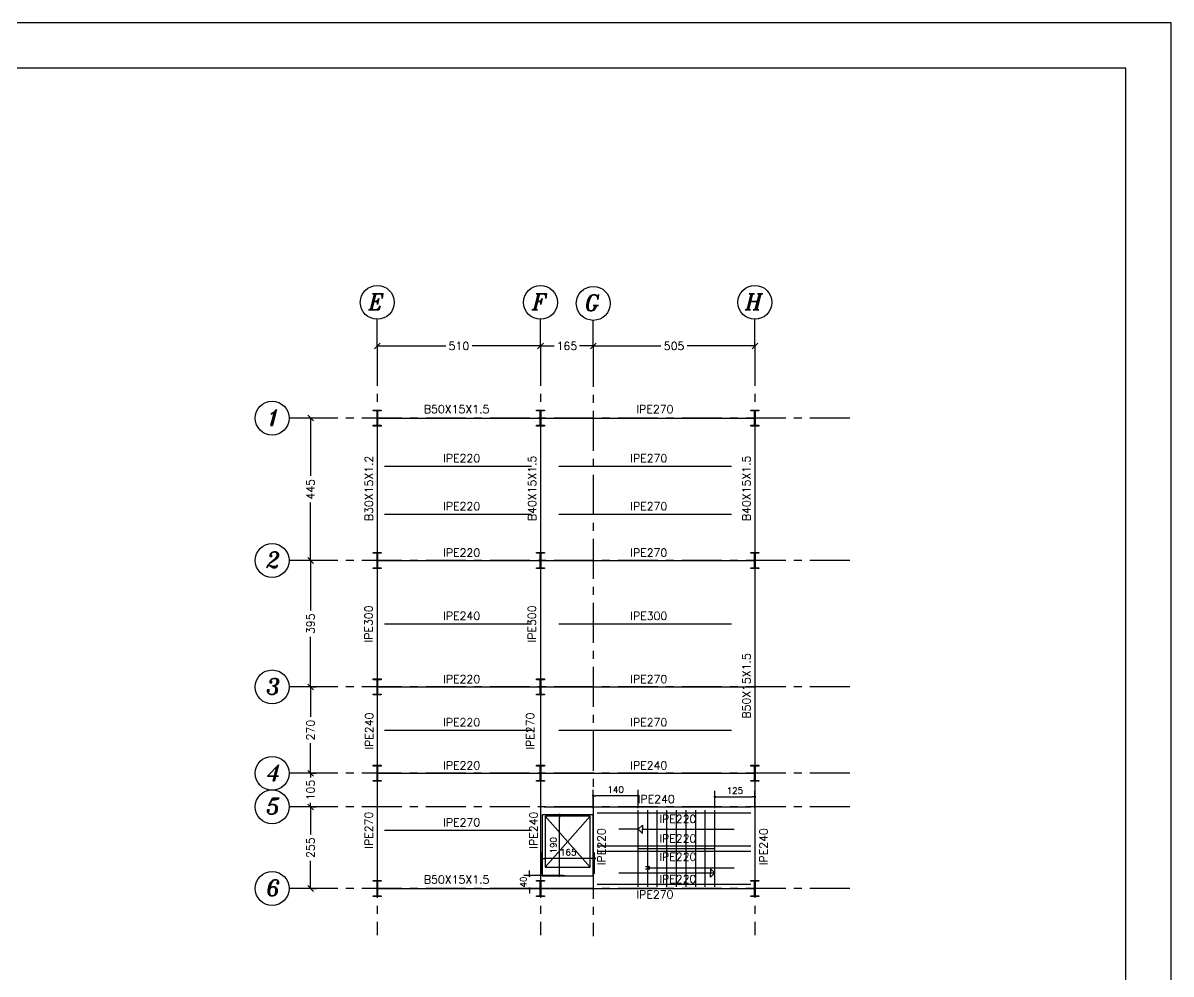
# Model space of a CAD drawing. Header units: inches. Extents: x 1387 to 2676, y -3005 to -2136.
# Drawn here: x 2504.07 to 2539.95, y -2680.13 to -2650.4 of the extents above; entities that cross this region are included whole.
import ezdxf
from ezdxf.enums import TextEntityAlignment as Align

# ---------------------------------------------------------------- set-up
doc = ezdxf.new("R2010")
doc.units = ezdxf.units.IN
doc.header["$MEASUREMENT"] = 0
doc.linetypes.add('CENTER', pattern=[2, 1.25, -0.25, 0.25, -0.25])
doc.linetypes.add('DASHDOTX2', pattern=[2, 1, -0.5, 0, -0.5])
for name, color, linetype in [('1', 1, 'Continuous'), ('3G', 3, 'Continuous'), ('4', 4, 'Continuous'), ('6M', 6, 'Continuous'), ('AA-IPE300', 27, 'Continuous'), ('Ax', 1, 'DASHDOTX2'), ('AXE', 1, 'CENTER'), ('DIM', 8, 'Continuous'), ('lateral brace', 5, 'Continuous'), ('Layer4', 118, 'Continuous'), ('MEMBER TEXT', 7, 'Continuous'), ('text1', 255, 'Continuous')]:
    doc.layers.add(name, color=color, linetype=linetype)
doc.styles.add('ITALICT', font='italict')
doc.styles.add('ROMANS', font='ROMANS')
doc.styles.add('ROMANT', font='romant')
doc.dimstyles.new('1-10-2', dxfattribs={"dimtxt": 0.2, "dimasz": 0.08, "dimexe": 0.18, "dimexo": 0.0625, "dimgap": 0.09, "dimtad": 1, "dimdec": 1, "dimlfac": 100, "dimdsep": 46, "dimtxsty": 'ROMANT', "dimblk": 'DOT', "dimcen": 0.09, "dimclrd": 1, "dimclre": 1, "dimclrt": 3, "dimadec": 0, "dimazin": 0, "dimtfac": 1, "dimtdec": 1, "dimtix": 1, "dimtofl": 0, "dimtmove": 2, "dimatfit": 3, "dimldrblk": 'DOT', "dimfxl": 1, "dimtolj": 1, "dimarcsym": 0})
doc.dimstyles.new('1-100r', dxfattribs={"dimscale": 0, "dimtxt": 0.25, "dimasz": 0.18, "dimexe": 0.18, "dimexo": 0.0625, "dimgap": 0.09, "dimtad": 0, "dimdec": 0, "dimlfac": 100, "dimzin": 0, "dimdsep": 46, "dimtxsty": 'ROMANT', "dimblk": 'OBLIQUE', "dimcen": 0.09, "dimclrd": 1, "dimclre": 1, "dimclrt": 2, "dimadec": 0, "dimazin": 0, "dimtfac": 1, "dimtdec": 0, "dimtofl": 0, "dimtmove": 2, "dimatfit": 3, "dimldrblk": 'OBLIQUE', "dimfxl": 0.18, "dimtolj": 1, "dimtzin": 0, "dimarcsym": 0})

# ---------------------------------------------------------------- blocks, each defined once
blk = doc.blocks.new('_Oblique')
at = {"color": 0, "linetype": 'ByBlock', "lineweight": -2}
blk.add_line((-0.5, -0.5), (0.5, 0.5), dxfattribs=at)
blk = doc.blocks.new('*D405')
at = {"layer": 'Defpoints', "color": 0, "ltscale": 0.05, "transparency": 16777216}
for p in [(2515.146, -2660.498), (2520.246, -2660.498), (2520.246, -2660.498)]:
    blk.add_point(p, dxfattribs=at)
at = {"layer": 'Layer4', "color": 1, "lineweight": -2, "ltscale": 0.05, "transparency": 16777216}
for p, q in [((2515.146, -2660.435), (2515.146, -2660.318)), ((2515.146, -2660.498), (2517.285, -2660.498)), ((2520.246, -2660.498), (2518.107, -2660.498)), ((2520.246, -2660.435), (2520.246, -2660.318))]:
    blk.add_line(p, q, dxfattribs=at)
at = {"layer": 'Layer4', "color": 1, "lineweight": -2, "ltscale": 0.05, "transparency": 16777216, "xscale": 0.18, "yscale": 0.18, "zscale": 0.18, "rotation": 180}
blk.add_blockref('_Oblique', (2515.146, -2660.498), dxfattribs=at)
at = {"layer": 'Layer4', "color": 1, "lineweight": -2, "ltscale": 0.05, "transparency": 16777216, "xscale": 0.18, "yscale": 0.18, "zscale": 0.18}
blk.add_blockref('_Oblique', (2520.246, -2660.498), dxfattribs=at)
at = {"layer": 'Layer4', "color": 2, "ltscale": 0.05, "transparency": 16777216, "insert": (2517.696, -2660.498), "char_height": 0.25, "attachment_point": 5, "style": 'ROMANT'}
blk.add_mtext('\\A1;510', dxfattribs=at)
blk = doc.blocks.new('*D418')
at = {"layer": 'Defpoints', "color": 0, "ltscale": 0.05, "transparency": 16777216}
for p in [(2521.896, -2660.498), (2526.946, -2660.498), (2526.946, -2660.498)]:
    blk.add_point(p, dxfattribs=at)
at = {"layer": 'Layer4', "color": 1, "lineweight": -2, "ltscale": 0.05, "transparency": 16777216}
for p, q in [((2521.896, -2660.435), (2521.896, -2660.318)), ((2521.896, -2660.498), (2524.01, -2660.498)), ((2526.946, -2660.498), (2524.832, -2660.498)), ((2526.946, -2660.435), (2526.946, -2660.318))]:
    blk.add_line(p, q, dxfattribs=at)
at = {"layer": 'Layer4', "color": 1, "lineweight": -2, "ltscale": 0.05, "transparency": 16777216, "xscale": 0.18, "yscale": 0.18, "zscale": 0.18, "rotation": 180}
blk.add_blockref('_Oblique', (2521.896, -2660.498), dxfattribs=at)
at = {"layer": 'Layer4', "color": 1, "lineweight": -2, "ltscale": 0.05, "transparency": 16777216, "xscale": 0.18, "yscale": 0.18, "zscale": 0.18}
blk.add_blockref('_Oblique', (2526.946, -2660.498), dxfattribs=at)
at = {"layer": 'Layer4', "color": 2, "ltscale": 0.05, "transparency": 16777216, "insert": (2524.421, -2660.498), "char_height": 0.25, "attachment_point": 5, "style": 'ROMANT'}
blk.add_mtext('\\A1;505', dxfattribs=at)
blk = doc.blocks.new('*D406')
at = {"layer": 'Defpoints', "color": 0, "ltscale": 0.05, "transparency": 16777216}
for p in [(2513.123, -2662.753), (2513.061, -2667.205), (2513.123, -2667.205)]:
    blk.add_point(p, dxfattribs=at)
at = {"layer": 'Layer4', "color": 1, "lineweight": -2, "ltscale": 0.05, "transparency": 16777216}
for p, q in [((2513.06, -2662.753), (2512.881, -2662.753)), ((2513.061, -2662.753), (2513.061, -2664.562)), ((2513.061, -2667.205), (2513.061, -2665.396)), ((2513.06, -2667.205), (2512.881, -2667.205))]:
    blk.add_line(p, q, dxfattribs=at)
at = {"layer": 'Layer4', "color": 1, "lineweight": -2, "ltscale": 0.05, "transparency": 16777216, "xscale": 0.18, "yscale": 0.18, "zscale": 0.18}
for p, rotation in [((2513.061, -2662.753), 90), ((2513.061, -2667.205), 270)]:
    blk.add_blockref('_Oblique', p, dxfattribs=dict(at, rotation=rotation))
at = {"layer": 'Layer4', "color": 2, "ltscale": 0.05, "transparency": 16777216, "insert": (2513.061, -2664.979), "char_height": 0.25, "attachment_point": 5, "rotation": 90, "style": 'ROMANT'}
blk.add_mtext('\\A1;445', dxfattribs=at)
blk = doc.blocks.new('*D419')
at = {"layer": 'Defpoints', "color": 0, "ltscale": 0.05, "transparency": 16777216}
for p in [(2513.123, -2667.205), (2513.061, -2671.157), (2513.061, -2671.157)]:
    blk.add_point(p, dxfattribs=at)
at = {"layer": 'Layer4', "color": 1, "lineweight": -2, "ltscale": 0.05, "transparency": 16777216}
for p, q in [((2513.06, -2667.205), (2512.881, -2667.205)), ((2513.061, -2667.205), (2513.061, -2668.77)), ((2513.061, -2671.157), (2513.061, -2669.593)), ((2513.123, -2671.157), (2513.241, -2671.157))]:
    blk.add_line(p, q, dxfattribs=at)
at = {"layer": 'Layer4', "color": 1, "lineweight": -2, "ltscale": 0.05, "transparency": 16777216, "xscale": 0.18, "yscale": 0.18, "zscale": 0.18}
for p, rotation in [((2513.061, -2667.205), 90), ((2513.061, -2671.157), 270)]:
    blk.add_blockref('_Oblique', p, dxfattribs=dict(at, rotation=rotation))
at = {"layer": 'Layer4', "color": 2, "ltscale": 0.05, "transparency": 16777216, "insert": (2513.061, -2669.181), "char_height": 0.25, "attachment_point": 5, "rotation": 90, "style": 'ROMANT'}
blk.add_mtext('\\A1;395', dxfattribs=at)
blk = doc.blocks.new('*D420')
at = {"layer": 'Defpoints', "color": 0, "ltscale": 0.05, "transparency": 16777216}
for p in [(2513.061, -2673.857), (2513.061, -2674.907), (2513.061, -2674.907)]:
    blk.add_point(p, dxfattribs=at)
at = {"layer": 'Layer4', "color": 1, "lineweight": -2, "ltscale": 0.05, "transparency": 16777216}
for p, q in [((2513.061, -2673.857), (2513.061, -2673.983)), ((2513.123, -2673.857), (2513.241, -2673.857)), ((2513.061, -2674.907), (2513.061, -2674.782)), ((2513.123, -2674.907), (2513.241, -2674.907))]:
    blk.add_line(p, q, dxfattribs=at)
at = {"layer": 'Layer4', "color": 1, "lineweight": -2, "ltscale": 0.05, "transparency": 16777216, "xscale": 0.18, "yscale": 0.18, "zscale": 0.18}
for p, rotation in [((2513.061, -2673.857), 90), ((2513.061, -2674.907), 270)]:
    blk.add_blockref('_Oblique', p, dxfattribs=dict(at, rotation=rotation))
at = {"layer": 'Layer4', "color": 2, "ltscale": 0.05, "transparency": 16777216, "insert": (2513.061, -2674.382), "char_height": 0.25, "attachment_point": 5, "rotation": 90, "style": 'ROMANT'}
blk.add_mtext('\\A1;105', dxfattribs=at)
blk = doc.blocks.new('*D421')
at = {"layer": 'Defpoints', "color": 0, "ltscale": 0.05, "transparency": 16777216}
for p in [(2513.061, -2674.907), (2513.061, -2677.457), (2513.061, -2677.457)]:
    blk.add_point(p, dxfattribs=at)
at = {"layer": 'Layer4', "color": 1, "lineweight": -2, "ltscale": 0.05, "transparency": 16777216}
for p, q in [((2513.061, -2674.907), (2513.061, -2675.771)), ((2513.123, -2674.907), (2513.241, -2674.907)), ((2513.061, -2677.457), (2513.061, -2676.594)), ((2513.123, -2677.457), (2513.241, -2677.457))]:
    blk.add_line(p, q, dxfattribs=at)
at = {"layer": 'Layer4', "color": 1, "lineweight": -2, "ltscale": 0.05, "transparency": 16777216, "xscale": 0.18, "yscale": 0.18, "zscale": 0.18}
for p, rotation in [((2513.061, -2674.907), 90), ((2513.061, -2677.457), 270)]:
    blk.add_blockref('_Oblique', p, dxfattribs=dict(at, rotation=rotation))
at = {"layer": 'Layer4', "color": 2, "ltscale": 0.05, "transparency": 16777216, "insert": (2513.061, -2676.182), "char_height": 0.25, "attachment_point": 5, "rotation": 90, "style": 'ROMANT'}
blk.add_mtext('\\A1;255', dxfattribs=at)
blk = doc.blocks.new('*D407')
at = {"layer": 'Defpoints', "color": 0, "ltscale": 0.05, "transparency": 16777216}
for p in [(2513.061, -2671.157), (2513.061, -2673.857), (2513.061, -2673.857)]:
    blk.add_point(p, dxfattribs=at)
at = {"layer": 'Layer4', "color": 1, "lineweight": -2, "ltscale": 0.05, "transparency": 16777216}
for p, q in [((2513.061, -2671.157), (2513.061, -2672.096)), ((2513.123, -2671.157), (2513.241, -2671.157)), ((2513.061, -2673.857), (2513.061, -2672.919)), ((2513.123, -2673.857), (2513.241, -2673.857))]:
    blk.add_line(p, q, dxfattribs=at)
at = {"layer": 'Layer4', "color": 1, "lineweight": -2, "ltscale": 0.05, "transparency": 16777216, "xscale": 0.18, "yscale": 0.18, "zscale": 0.18}
for p, rotation in [((2513.061, -2671.157), 90), ((2513.061, -2673.857), 270)]:
    blk.add_blockref('_Oblique', p, dxfattribs=dict(at, rotation=rotation))
at = {"layer": 'Layer4', "color": 2, "ltscale": 0.05, "transparency": 16777216, "insert": (2513.061, -2672.507), "char_height": 0.25, "attachment_point": 5, "rotation": 90, "style": 'ROMANT'}
blk.add_mtext('\\A1;270', dxfattribs=at)
blk = doc.blocks.new('*D408')
at = {"layer": 'Defpoints', "color": 0, "ltscale": 0.05, "transparency": 16777216}
for p in [(2520.246, -2660.498), (2520.246, -2660.498), (2521.896, -2660.53)]:
    blk.add_point(p, dxfattribs=at)
at = {"layer": 'Layer4', "color": 1, "lineweight": -2, "ltscale": 0.05, "transparency": 16777216}
for p, q in [((2520.246, -2660.435), (2520.246, -2660.318)), ((2520.246, -2660.498), (2520.671, -2660.498)), ((2521.896, -2660.498), (2521.47, -2660.498)), ((2521.896, -2660.467), (2521.896, -2660.318))]:
    blk.add_line(p, q, dxfattribs=at)
at = {"layer": 'Layer4', "color": 1, "lineweight": -2, "ltscale": 0.05, "transparency": 16777216, "xscale": 0.18, "yscale": 0.18, "zscale": 0.18, "rotation": 180}
blk.add_blockref('_Oblique', (2520.246, -2660.498), dxfattribs=at)
at = {"layer": 'Layer4', "color": 1, "lineweight": -2, "ltscale": 0.05, "transparency": 16777216, "xscale": 0.18, "yscale": 0.18, "zscale": 0.18}
blk.add_blockref('_Oblique', (2521.896, -2660.498), dxfattribs=at)
at = {"layer": 'Layer4', "color": 2, "ltscale": 0.05, "transparency": 16777216, "insert": (2521.071, -2660.498), "char_height": 0.25, "attachment_point": 5, "style": 'ROMANT'}
blk.add_mtext('\\A1;165', dxfattribs=at)
blk = doc.blocks.new('DOT')
at = {"layer": 'DIM', "color": 0, "linetype": 'ByBlock'}
blk.add_line((-0.5, 0), (-1, 0), dxfattribs=at)
at = {"layer": 'DIM', "color": 0, "linetype": 'ByBlock', "const_width": 0.5}
blk.add_lwpolyline([(-0.25, 0, 1), (0.25, 0, 1)], format="xyb", close=True, dxfattribs=at)
blk = doc.blocks.new('*D500')
at = {"color": 1, "lineweight": -2, "transparency": 16777216}
for p, q in [((2520.288, -2676.995), (2520.288, -2676.338)), ((2521.938, -2676.995), (2521.938, -2676.338)), ((2521.858, -2676.518), (2520.368, -2676.518))]:
    blk.add_line(p, q, dxfattribs=at)
at = {"layer": 'Defpoints', "color": 0, "transparency": 16777216}
for p in [(2520.288, -2676.518), (2520.288, -2677.057), (2521.938, -2677.057)]:
    blk.add_point(p, dxfattribs=at)
at = {"color": 1, "lineweight": -2, "transparency": 16777216, "xscale": 0.08, "yscale": 0.08, "zscale": 0.08, "rotation": 180}
blk.add_blockref('DOT', (2520.288, -2676.518), dxfattribs=at)
at = {"color": 1, "lineweight": -2, "transparency": 16777216, "xscale": 0.08, "yscale": 0.08, "zscale": 0.08}
blk.add_blockref('DOT', (2521.938, -2676.518), dxfattribs=at)
at = {"color": 3, "transparency": 16777216, "insert": (2521.113, -2676.328), "char_height": 0.2, "attachment_point": 5, "style": 'ROMANT'}
blk.add_mtext('\\A1;165', dxfattribs=at)
blk = doc.blocks.new('_Dot')
at = {"layer": 'DIM', "color": 0, "lineweight": -2}
blk.add_line((-0.5, 0), (-1, 0), dxfattribs=at)
at = {"layer": 'DIM', "color": 0, "const_width": 0.5}
blk.add_lwpolyline([(-0.25, 0, 1), (0.25, 0, 1)], format="xyb", close=True, dxfattribs=at)
blk = doc.blocks.new('*D501')
at = {"color": 1, "lineweight": -2, "transparency": 16777216}
for p, q in [((2520.84, -2676.977), (2520.84, -2675.237)), ((2520.874, -2675.157), (2521.02, -2675.157)), ((2520.874, -2677.057), (2521.02, -2677.057))]:
    blk.add_line(p, q, dxfattribs=at)
at = {"layer": 'Defpoints', "color": 0, "transparency": 16777216}
for p in [(2520.811, -2675.157), (2520.84, -2675.157), (2520.811, -2677.057)]:
    blk.add_point(p, dxfattribs=at)
at = {"color": 1, "lineweight": -2, "transparency": 16777216, "xscale": 0.08, "yscale": 0.08, "zscale": 0.08}
for p, rotation in [((2520.84, -2675.157), 90), ((2520.84, -2677.057), 270)]:
    blk.add_blockref('DOT', p, dxfattribs=dict(at, rotation=rotation))
at = {"color": 3, "transparency": 16777216, "insert": (2520.65, -2676.107), "char_height": 0.2, "attachment_point": 5, "rotation": 90, "style": 'ROMANT'}
blk.add_mtext('\\A1;190', dxfattribs=at)
blk = doc.blocks.new('*D502')
at = {"color": 1, "lineweight": -2, "transparency": 16777216}
for p, q in [((2520.957, -2677.057), (2519.723, -2677.057)), ((2519.903, -2676.977), (2519.903, -2676.897)), ((2520.957, -2677.457), (2519.723, -2677.457)), ((2519.903, -2677.537), (2519.903, -2677.617))]:
    blk.add_line(p, q, dxfattribs=at)
at = {"layer": 'Defpoints', "color": 0, "transparency": 16777216}
for p in [(2521.02, -2677.057), (2519.903, -2677.457), (2521.02, -2677.457)]:
    blk.add_point(p, dxfattribs=at)
at = {"color": 1, "lineweight": -2, "transparency": 16777216, "xscale": 0.08, "yscale": 0.08, "zscale": 0.08}
for p, rotation in [((2519.903, -2677.057), 270), ((2519.903, -2677.457), 90)]:
    blk.add_blockref('DOT', p, dxfattribs=dict(at, rotation=rotation))
at = {"color": 3, "transparency": 16777216, "insert": (2519.713, -2677.257), "char_height": 0.2, "attachment_point": 5, "rotation": 90, "style": 'ROMANT'}
blk.add_mtext('\\A1;40', dxfattribs=at)
blk = doc.blocks.new('*D505')
at = {"color": 1, "lineweight": -2, "transparency": 16777216}
for p, q in [((2521.896, -2674.945), (2521.896, -2674.377)), ((2523.216, -2674.557), (2521.976, -2674.557)), ((2523.296, -2674.945), (2523.296, -2674.377))]:
    blk.add_line(p, q, dxfattribs=at)
at = {"layer": 'Defpoints', "color": 0, "transparency": 16777216}
for p in [(2521.896, -2674.557), (2521.896, -2675.007), (2523.296, -2675.007)]:
    blk.add_point(p, dxfattribs=at)
at = {"color": 1, "lineweight": -2, "transparency": 16777216, "xscale": 0.08, "yscale": 0.08, "zscale": 0.08, "rotation": 180}
blk.add_blockref('DOT', (2521.896, -2674.557), dxfattribs=at)
at = {"color": 1, "lineweight": -2, "transparency": 16777216, "xscale": 0.08, "yscale": 0.08, "zscale": 0.08}
blk.add_blockref('DOT', (2523.296, -2674.557), dxfattribs=at)
at = {"color": 3, "transparency": 16777216, "insert": (2522.596, -2674.367), "char_height": 0.2, "attachment_point": 5, "style": 'ROMANT'}
blk.add_mtext('\\A1;140', dxfattribs=at)
blk = doc.blocks.new('*D506')
at = {"color": 1, "lineweight": -2, "transparency": 16777216}
for p, q in [((2525.696, -2674.945), (2525.696, -2674.41)), ((2525.776, -2674.59), (2526.866, -2674.59)), ((2526.946, -2674.945), (2526.946, -2674.41))]:
    blk.add_line(p, q, dxfattribs=at)
at = {"layer": 'Defpoints', "color": 0, "transparency": 16777216}
for p in [(2526.946, -2674.59), (2525.696, -2675.007), (2526.946, -2675.007)]:
    blk.add_point(p, dxfattribs=at)
at = {"color": 1, "lineweight": -2, "transparency": 16777216, "xscale": 0.08, "yscale": 0.08, "zscale": 0.08, "rotation": 180}
blk.add_blockref('DOT', (2525.696, -2674.59), dxfattribs=at)
at = {"color": 1, "lineweight": -2, "transparency": 16777216, "xscale": 0.08, "yscale": 0.08, "zscale": 0.08}
blk.add_blockref('DOT', (2526.946, -2674.59), dxfattribs=at)
at = {"color": 3, "transparency": 16777216, "insert": (2526.321, -2674.4), "char_height": 0.2, "attachment_point": 5, "style": 'ROMANT'}
blk.add_mtext('\\A1;125', dxfattribs=at)

msp = doc.modelspace()

# ---------------------------------------------------------------- hatches: boundary and pattern name
for points in [[(2515.138456, -2662.527721), (2515.12698, -2662.527721, 0.414414444), (2515.138456, -2662.539205)], [(2515.153456, -2662.527721), (2515.164932, -2662.527721, -0.414414444), (2515.153456, -2662.539205)], [(2520.238456, -2662.527721), (2520.22698, -2662.527721, 0.414414444), (2520.238456, -2662.539205)], [(2520.253456, -2662.527721), (2520.264932, -2662.527721, -0.414414444), (2520.253456, -2662.539205)], [(2526.938456, -2662.527721), (2526.92698, -2662.527721, 0.414414444), (2526.938456, -2662.539205)], [(2526.953456, -2662.527721), (2526.964932, -2662.527721, -0.414414444), (2526.953456, -2662.539205)], [(2515.138456, -2662.977761), (2515.12698, -2662.977761, -0.414414444), (2515.138456, -2662.966277)], [(2515.153456, -2662.977761), (2515.164932, -2662.977761, 0.414414444), (2515.153456, -2662.966277)], [(2520.238456, -2662.977761), (2520.22698, -2662.977761, -0.414414444), (2520.238456, -2662.966277)], [(2520.253456, -2662.977761), (2520.264932, -2662.977761, 0.414414444), (2520.253456, -2662.966277)], [(2526.938456, -2662.977761), (2526.92698, -2662.977761, -0.414414444), (2526.938456, -2662.966277)], [(2526.953456, -2662.977761), (2526.964932, -2662.977761, 0.414414444), (2526.953456, -2662.966277)], [(2515.138456, -2666.98008), (2515.12698, -2666.98008, 0.414414444), (2515.138456, -2666.991564)], [(2515.153456, -2666.98008), (2515.164932, -2666.98008, -0.414414444), (2515.153456, -2666.991564)], [(2520.238456, -2666.98008), (2520.22698, -2666.98008, 0.414414444), (2520.238456, -2666.991564)], [(2520.253456, -2666.98008), (2520.264932, -2666.98008, -0.414414444), (2520.253456, -2666.991564)], [(2526.938456, -2666.98008), (2526.92698, -2666.98008, 0.414414444), (2526.938456, -2666.991564)], [(2526.953456, -2666.98008), (2526.964932, -2666.98008, -0.414414444), (2526.953456, -2666.991564)], [(2515.138456, -2667.430119), (2515.12698, -2667.430119, -0.414414444), (2515.138456, -2667.418635)], [(2515.153456, -2667.430119), (2515.164932, -2667.430119, 0.414414444), (2515.153456, -2667.418635)], [(2520.238456, -2667.430119), (2520.22698, -2667.430119, -0.414414444), (2520.238456, -2667.418635)], [(2520.253456, -2667.430119), (2520.264932, -2667.430119, 0.414414444), (2520.253456, -2667.418635)], [(2526.938456, -2667.430119), (2526.92698, -2667.430119, -0.414414444), (2526.938456, -2667.418635)], [(2526.953456, -2667.430119), (2526.964932, -2667.430119, 0.414414444), (2526.953456, -2667.418635)], [(2515.138456, -2670.932438), (2515.12698, -2670.932438, 0.414414444), (2515.138456, -2670.943922)], [(2515.153456, -2670.932438), (2515.164932, -2670.932438, -0.414414444), (2515.153456, -2670.943922)], [(2520.238456, -2670.932438), (2520.22698, -2670.932438, 0.414414444), (2520.238456, -2670.943922)], [(2520.253456, -2670.932438), (2520.264932, -2670.932438, -0.414414444), (2520.253456, -2670.943922)], [(2515.138456, -2671.382478), (2515.12698, -2671.382478, -0.414414444), (2515.138456, -2671.370994)], [(2515.153456, -2671.382478), (2515.164932, -2671.382478, 0.414414444), (2515.153456, -2671.370994)], [(2520.238456, -2671.382478), (2520.22698, -2671.382478, -0.414414444), (2520.238456, -2671.370994)], [(2520.253456, -2671.382478), (2520.264932, -2671.382478, 0.414414444), (2520.253456, -2671.370994)], [(2515.138456, -2673.632438), (2515.12698, -2673.632438, 0.414414444), (2515.138456, -2673.643922)], [(2515.153456, -2673.632438), (2515.164932, -2673.632438, -0.414414444), (2515.153456, -2673.643922)], [(2520.238456, -2673.632438), (2520.22698, -2673.632438, 0.414414444), (2520.238456, -2673.643922)], [(2520.253456, -2673.632438), (2520.264932, -2673.632438, -0.414414444), (2520.253456, -2673.643922)], [(2526.938456, -2673.632438), (2526.92698, -2673.632438, 0.414414444), (2526.938456, -2673.643922)], [(2526.953456, -2673.632438), (2526.964932, -2673.632438, -0.414414444), (2526.953456, -2673.643922)], [(2515.138456, -2674.082478), (2515.12698, -2674.082478, -0.414414444), (2515.138456, -2674.070994)], [(2515.153456, -2674.082478), (2515.164932, -2674.082478, 0.414414444), (2515.153456, -2674.070994)], [(2520.238456, -2674.082478), (2520.22698, -2674.082478, -0.414414444), (2520.238456, -2674.070994)], [(2520.253456, -2674.082478), (2520.264932, -2674.082478, 0.414414444), (2520.253456, -2674.070994)], [(2526.938456, -2674.082478), (2526.92698, -2674.082478, -0.414414444), (2526.938456, -2674.070994)], [(2526.953456, -2674.082478), (2526.964932, -2674.082478, 0.414414444), (2526.953456, -2674.070994)], [(2515.138456, -2677.232438), (2515.12698, -2677.232438, 0.414414444), (2515.138456, -2677.243922)], [(2515.153456, -2677.232438), (2515.164932, -2677.232438, -0.414414444), (2515.153456, -2677.243922)], [(2520.238456, -2677.232438), (2520.22698, -2677.232438, 0.414414444), (2520.238456, -2677.243922)], [(2520.253456, -2677.232438), (2520.264932, -2677.232438, -0.414414444), (2520.253456, -2677.243922)], [(2526.938456, -2677.232438), (2526.92698, -2677.232438, 0.414414444), (2526.938456, -2677.243922)], [(2526.953456, -2677.232438), (2526.964932, -2677.232438, -0.414414444), (2526.953456, -2677.243922)], [(2515.138456, -2677.682478), (2515.12698, -2677.682478, -0.414414444), (2515.138456, -2677.670994)], [(2515.153456, -2677.682478), (2515.164932, -2677.682478, 0.414414444), (2515.153456, -2677.670994)], [(2520.238456, -2677.682478), (2520.22698, -2677.682478, -0.414414444), (2520.238456, -2677.670994)], [(2520.253456, -2677.682478), (2520.264932, -2677.682478, 0.414414444), (2520.253456, -2677.670994)], [(2526.938456, -2677.682478), (2526.92698, -2677.682478, -0.414414444), (2526.938456, -2677.670994)], [(2526.953456, -2677.682478), (2526.964932, -2677.682478, 0.414414444), (2526.953456, -2677.670994)]]:
    msp.add_hatch(color=1).paths.add_polyline_path(points)

# ---------------------------------------------------------------- linework, layer by layer
for p, q in [((2523.295956, -2677.407438), (2523.295956, -2675.007438)), ((2523.595956, -2677.407438), (2523.595956, -2675.007438)), ((2523.895956, -2677.407438), (2523.895956, -2675.007438)), ((2524.195956, -2677.407438), (2524.195956, -2675.007438)), ((2524.495956, -2677.407438), (2524.495956, -2675.007438)), ((2524.795956, -2677.407438), (2524.795956, -2675.007438)), ((2525.095956, -2677.407438), (2525.095956, -2675.007438)), ((2525.395956, -2677.407438), (2525.395956, -2675.007438)), ((2525.695956, -2677.407438), (2525.695956, -2675.007438)), ((2523.295956, -2676.207438), (2525.695956, -2676.207438))]:
    msp.add_line(p, q)
at = {"color": 2}
for p, q in [((2521.895956, -2675.157438), (2520.295956, -2675.157438)), ((2520.295956, -2675.157438), (2520.295956, -2677.057438)), ((2521.895956, -2677.057438), (2521.895956, -2675.157438)), ((2520.295956, -2677.057438), (2521.895956, -2677.057438))]:
    msp.add_line(p, q, dxfattribs=at)
at = {"color": 1}
for p, q in [((2523.295956, -2675.607438), (2522.695956, -2675.607438)), ((2523.431549, -2675.607438), (2526.295956, -2675.607438)), ((2523.532826, -2676.766346), (2523.659086, -2676.766346)), ((2523.595956, -2676.807438), (2526.295956, -2676.807438)), ((2522.695956, -2676.973178), (2525.695956, -2676.973178)), ((2523.532826, -2676.84853), (2523.659086, -2676.84853))]:
    msp.add_line(p, q, dxfattribs=at)
for points in [[(2523.295956, -2675.607438), (2523.431549, -2675.479203), (2523.431549, -2675.607438)], [(2523.295956, -2675.607438), (2523.431549, -2675.735673), (2523.431549, -2675.607438)], [(2525.695956, -2676.973178), (2525.560362, -2676.844942), (2525.560362, -2676.973178)], [(2525.695956, -2676.973178), (2525.560362, -2677.101413), (2525.560362, -2676.973178)]]:
    msp.add_lwpolyline(points, dxfattribs=at)
at = {"layer": '1'}
msp.add_lwpolyline([(2457.266601, -2708.448994), (2538.534951, -2708.448994), (2538.534951, -2651.815997), (2457.266601, -2651.815997)], close=True, dxfattribs=at)
for centre in [(2515.145956, -2659.135059), (2520.245956, -2659.135059), (2521.895956, -2659.166715), (2526.945956, -2659.135059), (2511.859904, -2662.752721), (2511.859904, -2667.20508), (2511.859904, -2671.157438), (2511.859904, -2673.857438), (2511.859904, -2674.907438), (2511.859904, -2677.457438)]:
    msp.add_circle(centre, 0.53, dxfattribs=at)
at = {"layer": '3G'}
for points in [[(2515.020956, -2663.002721), (2515.020956, -2662.977721), (2515.138456, -2662.977721), (2515.138456, -2662.527721), (2515.020956, -2662.527721), (2515.020956, -2662.502721), (2515.270956, -2662.502721), (2515.270956, -2662.527721), (2515.153456, -2662.527721), (2515.153456, -2662.977721), (2515.270956, -2662.977721), (2515.270956, -2663.002721)], [(2520.120956, -2663.002721), (2520.120956, -2662.977721), (2520.238456, -2662.977721), (2520.238456, -2662.527721), (2520.120956, -2662.527721), (2520.120956, -2662.502721), (2520.370956, -2662.502721), (2520.370956, -2662.527721), (2520.253456, -2662.527721), (2520.253456, -2662.977721), (2520.370956, -2662.977721), (2520.370956, -2663.002721)], [(2526.820956, -2663.002721), (2526.820956, -2662.977721), (2526.938456, -2662.977721), (2526.938456, -2662.527721), (2526.820956, -2662.527721), (2526.820956, -2662.502721), (2527.070956, -2662.502721), (2527.070956, -2662.527721), (2526.953456, -2662.527721), (2526.953456, -2662.977721), (2527.070956, -2662.977721), (2527.070956, -2663.002721)], [(2515.020956, -2667.45508), (2515.020956, -2667.43008), (2515.138456, -2667.43008), (2515.138456, -2666.98008), (2515.020956, -2666.98008), (2515.020956, -2666.95508), (2515.270956, -2666.95508), (2515.270956, -2666.98008), (2515.153456, -2666.98008), (2515.153456, -2667.43008), (2515.270956, -2667.43008), (2515.270956, -2667.45508)], [(2520.120956, -2667.45508), (2520.120956, -2667.43008), (2520.238456, -2667.43008), (2520.238456, -2666.98008), (2520.120956, -2666.98008), (2520.120956, -2666.95508), (2520.370956, -2666.95508), (2520.370956, -2666.98008), (2520.253456, -2666.98008), (2520.253456, -2667.43008), (2520.370956, -2667.43008), (2520.370956, -2667.45508)], [(2526.820956, -2667.45508), (2526.820956, -2667.43008), (2526.938456, -2667.43008), (2526.938456, -2666.98008), (2526.820956, -2666.98008), (2526.820956, -2666.95508), (2527.070956, -2666.95508), (2527.070956, -2666.98008), (2526.953456, -2666.98008), (2526.953456, -2667.43008), (2527.070956, -2667.43008), (2527.070956, -2667.45508)], [(2515.020956, -2671.407438), (2515.020956, -2671.382438), (2515.138456, -2671.382438), (2515.138456, -2670.932438), (2515.020956, -2670.932438), (2515.020956, -2670.907438), (2515.270956, -2670.907438), (2515.270956, -2670.932438), (2515.153456, -2670.932438), (2515.153456, -2671.382438), (2515.270956, -2671.382438), (2515.270956, -2671.407438)], [(2520.120956, -2671.407438), (2520.120956, -2671.382438), (2520.238456, -2671.382438), (2520.238456, -2670.932438), (2520.120956, -2670.932438), (2520.120956, -2670.907438), (2520.370956, -2670.907438), (2520.370956, -2670.932438), (2520.253456, -2670.932438), (2520.253456, -2671.382438), (2520.370956, -2671.382438), (2520.370956, -2671.407438)], [(2515.020956, -2674.107438), (2515.020956, -2674.082438), (2515.138456, -2674.082438), (2515.138456, -2673.632438), (2515.020956, -2673.632438), (2515.020956, -2673.607438), (2515.270956, -2673.607438), (2515.270956, -2673.632438), (2515.153456, -2673.632438), (2515.153456, -2674.082438), (2515.270956, -2674.082438), (2515.270956, -2674.107438)], [(2520.120956, -2674.107438), (2520.120956, -2674.082438), (2520.238456, -2674.082438), (2520.238456, -2673.632438), (2520.120956, -2673.632438), (2520.120956, -2673.607438), (2520.370956, -2673.607438), (2520.370956, -2673.632438), (2520.253456, -2673.632438), (2520.253456, -2674.082438), (2520.370956, -2674.082438), (2520.370956, -2674.107438)], [(2526.820956, -2674.107438), (2526.820956, -2674.082438), (2526.938456, -2674.082438), (2526.938456, -2673.632438), (2526.820956, -2673.632438), (2526.820956, -2673.607438), (2527.070956, -2673.607438), (2527.070956, -2673.632438), (2526.953456, -2673.632438), (2526.953456, -2674.082438), (2527.070956, -2674.082438), (2527.070956, -2674.107438)], [(2515.020956, -2677.707438), (2515.020956, -2677.682438), (2515.138456, -2677.682438), (2515.138456, -2677.232438), (2515.020956, -2677.232438), (2515.020956, -2677.207438), (2515.270956, -2677.207438), (2515.270956, -2677.232438), (2515.153456, -2677.232438), (2515.153456, -2677.682438), (2515.270956, -2677.682438), (2515.270956, -2677.707438)], [(2520.120956, -2677.707438), (2520.120956, -2677.682438), (2520.238456, -2677.682438), (2520.238456, -2677.232438), (2520.120956, -2677.232438), (2520.120956, -2677.207438), (2520.370956, -2677.207438), (2520.370956, -2677.232438), (2520.253456, -2677.232438), (2520.253456, -2677.682438), (2520.370956, -2677.682438), (2520.370956, -2677.707438)], [(2526.820956, -2677.707438), (2526.820956, -2677.682438), (2526.938456, -2677.682438), (2526.938456, -2677.232438), (2526.820956, -2677.232438), (2526.820956, -2677.207438), (2527.070956, -2677.207438), (2527.070956, -2677.232438), (2526.953456, -2677.232438), (2526.953456, -2677.682438), (2527.070956, -2677.682438), (2527.070956, -2677.707438)]]:
    msp.add_lwpolyline(points, close=True, dxfattribs=at)
for centre, start, end in [((2515.138456, -2662.527729), 180.1579269, 270.1579269), ((2515.153456, -2662.527729), 269.8420731, 359.8420731), ((2515.153456, -2662.527729), 269.8420731, 359.8420731), ((2520.238456, -2662.527729), 180.1579269, 270.1579269), ((2520.253456, -2662.527729), 269.8420731, 359.8420731), ((2520.253456, -2662.527729), 269.8420731, 359.8420731), ((2526.938456, -2662.527729), 180.1579269, 270.1579269), ((2526.953456, -2662.527729), 269.8420731, 359.8420731), ((2526.953456, -2662.527729), 269.8420731, 359.8420731), ((2515.138456, -2662.977753), 89.8420731, 179.8420731), ((2515.138456, -2662.977753), 89.8420731, 179.8420731), ((2515.153456, -2662.977753), 0.1579269, 90.1579269), ((2515.153456, -2662.977753), 0.1579269, 90.1579269), ((2515.153456, -2662.977753), 0.1579269, 90.1579269), ((2520.238456, -2662.977753), 89.8420731, 179.8420731), ((2520.238456, -2662.977753), 89.8420731, 179.8420731), ((2520.253456, -2662.977753), 0.1579269, 90.1579269), ((2520.253456, -2662.977753), 0.1579269, 90.1579269), ((2520.253456, -2662.977753), 0.1579269, 90.1579269), ((2526.938456, -2662.977753), 89.8420731, 179.8420731), ((2526.938456, -2662.977753), 89.8420731, 179.8420731), ((2526.953456, -2662.977753), 0.1579269, 90.1579269), ((2526.953456, -2662.977753), 0.1579269, 90.1579269), ((2526.953456, -2662.977753), 0.1579269, 90.1579269), ((2515.138456, -2666.980088), 180.1579269, 270.1579269), ((2515.153456, -2666.980088), 269.8420731, 359.8420731), ((2515.153456, -2666.980088), 269.8420731, 359.8420731), ((2520.238456, -2666.980088), 180.1579269, 270.1579269), ((2520.253456, -2666.980088), 269.8420731, 359.8420731), ((2520.253456, -2666.980088), 269.8420731, 359.8420731), ((2526.938456, -2666.980088), 180.1579269, 270.1579269), ((2526.953456, -2666.980088), 269.8420731, 359.8420731), ((2526.953456, -2666.980088), 269.8420731, 359.8420731), ((2515.138456, -2667.430111), 89.8420731, 179.8420731), ((2515.138456, -2667.430111), 89.8420731, 179.8420731), ((2515.153456, -2667.430111), 0.1579269, 90.1579269), ((2515.153456, -2667.430111), 0.1579269, 90.1579269), ((2515.153456, -2667.430111), 0.1579269, 90.1579269), ((2520.238456, -2667.430111), 89.8420731, 179.8420731), ((2520.238456, -2667.430111), 89.8420731, 179.8420731), ((2520.253456, -2667.430111), 0.1579269, 90.1579269), ((2520.253456, -2667.430111), 0.1579269, 90.1579269), ((2520.253456, -2667.430111), 0.1579269, 90.1579269), ((2526.938456, -2667.430111), 89.8420731, 179.8420731), ((2526.938456, -2667.430111), 89.8420731, 179.8420731), ((2526.953456, -2667.430111), 0.1579269, 90.1579269), ((2526.953456, -2667.430111), 0.1579269, 90.1579269), ((2526.953456, -2667.430111), 0.1579269, 90.1579269), ((2515.138456, -2670.932446), 180.1579269, 270.1579269), ((2515.153456, -2670.932446), 269.8420731, 359.8420731), ((2515.153456, -2670.932446), 269.8420731, 359.8420731), ((2520.238456, -2670.932446), 180.1579269, 270.1579269), ((2520.253456, -2670.932446), 269.8420731, 359.8420731), ((2520.253456, -2670.932446), 269.8420731, 359.8420731), ((2515.138456, -2671.38247), 89.8420731, 179.8420731), ((2515.138456, -2671.38247), 89.8420731, 179.8420731), ((2515.153456, -2671.38247), 0.1579269, 90.1579269), ((2515.153456, -2671.38247), 0.1579269, 90.1579269), ((2515.153456, -2671.38247), 0.1579269, 90.1579269), ((2520.238456, -2671.38247), 89.8420731, 179.8420731), ((2520.238456, -2671.38247), 89.8420731, 179.8420731), ((2520.253456, -2671.38247), 0.1579269, 90.1579269), ((2520.253456, -2671.38247), 0.1579269, 90.1579269), ((2520.253456, -2671.38247), 0.1579269, 90.1579269), ((2515.138456, -2673.632446), 180.1579269, 270.1579269), ((2515.153456, -2673.632446), 269.8420731, 359.8420731), ((2515.153456, -2673.632446), 269.8420731, 359.8420731), ((2520.238456, -2673.632446), 180.1579269, 270.1579269), ((2520.253456, -2673.632446), 269.8420731, 359.8420731), ((2520.253456, -2673.632446), 269.8420731, 359.8420731), ((2526.938456, -2673.632446), 180.1579269, 270.1579269), ((2526.953456, -2673.632446), 269.8420731, 359.8420731), ((2526.953456, -2673.632446), 269.8420731, 359.8420731), ((2515.138456, -2674.08247), 89.8420731, 179.8420731), ((2515.138456, -2674.08247), 89.8420731, 179.8420731), ((2515.153456, -2674.08247), 0.1579269, 90.1579269), ((2515.153456, -2674.08247), 0.1579269, 90.1579269), ((2515.153456, -2674.08247), 0.1579269, 90.1579269), ((2520.238456, -2674.08247), 89.8420731, 179.8420731), ((2520.238456, -2674.08247), 89.8420731, 179.8420731), ((2520.253456, -2674.08247), 0.1579269, 90.1579269), ((2520.253456, -2674.08247), 0.1579269, 90.1579269), ((2520.253456, -2674.08247), 0.1579269, 90.1579269), ((2526.938456, -2674.08247), 89.8420731, 179.8420731), ((2526.938456, -2674.08247), 89.8420731, 179.8420731), ((2526.953456, -2674.08247), 0.1579269, 90.1579269), ((2526.953456, -2674.08247), 0.1579269, 90.1579269), ((2526.953456, -2674.08247), 0.1579269, 90.1579269), ((2515.138456, -2677.232446), 180.1579269, 270.1579269), ((2515.153456, -2677.232446), 269.8420731, 359.8420731), ((2515.153456, -2677.232446), 269.8420731, 359.8420731), ((2520.238456, -2677.232446), 180.1579269, 270.1579269), ((2520.253456, -2677.232446), 269.8420731, 359.8420731), ((2520.253456, -2677.232446), 269.8420731, 359.8420731), ((2526.938456, -2677.232446), 180.1579269, 270.1579269), ((2526.953456, -2677.232446), 269.8420731, 359.8420731), ((2526.953456, -2677.232446), 269.8420731, 359.8420731), ((2515.138456, -2677.68247), 89.8420731, 179.8420731), ((2515.138456, -2677.68247), 89.8420731, 179.8420731), ((2515.153456, -2677.68247), 0.1579269, 90.1579269), ((2515.153456, -2677.68247), 0.1579269, 90.1579269), ((2515.153456, -2677.68247), 0.1579269, 90.1579269), ((2520.238456, -2677.68247), 89.8420731, 179.8420731), ((2520.238456, -2677.68247), 89.8420731, 179.8420731), ((2520.253456, -2677.68247), 0.1579269, 90.1579269), ((2520.253456, -2677.68247), 0.1579269, 90.1579269), ((2520.253456, -2677.68247), 0.1579269, 90.1579269), ((2526.938456, -2677.68247), 89.8420731, 179.8420731), ((2526.938456, -2677.68247), 89.8420731, 179.8420731), ((2526.953456, -2677.68247), 0.1579269, 90.1579269), ((2526.953456, -2677.68247), 0.1579269, 90.1579269), ((2526.953456, -2677.68247), 0.1579269, 90.1579269)]:
    msp.add_arc(centre, 0.011476, start, end, dxfattribs=at)
at = {"layer": '4'}
for p, q in [((2521.795956, -2675.194583), (2520.395956, -2676.794583)), ((2520.395956, -2675.194583), (2521.795956, -2676.794583))]:
    msp.add_line(p, q, dxfattribs=at)
msp.add_lwpolyline([(2520.395956, -2675.194583), (2520.395956, -2676.794583), (2521.795956, -2676.794583), (2521.795956, -2675.194583), (2520.395956, -2675.194583)], dxfattribs=at)
at = {"layer": '6M'}
for p, q in [((2515.145956, -2663.002721), (2515.145956, -2677.207438)), ((2520.245956, -2663.002721), (2520.245956, -2677.207438)), ((2526.945956, -2663.002721), (2526.945956, -2677.207438))]:
    msp.add_line(p, q, dxfattribs=at)
at = {"layer": 'AA-IPE300', "color": 3}
for p, q in [((2515.145956, -2662.752721), (2526.945956, -2662.752721)), ((2515.368456, -2664.252721), (2519.960645, -2664.252721)), ((2520.815104, -2664.252721), (2526.210897, -2664.252721)), ((2515.368456, -2665.752721), (2519.960645, -2665.752721)), ((2520.815104, -2665.752721), (2526.210897, -2665.752721)), ((2515.145956, -2667.20508), (2526.945956, -2667.20508)), ((2515.368456, -2669.181259), (2519.960645, -2669.181259)), ((2520.815104, -2669.181259), (2526.210897, -2669.181259)), ((2515.145956, -2671.157438), (2526.945956, -2671.157438)), ((2515.368456, -2672.507438), (2519.960645, -2672.507438)), ((2520.815104, -2672.507438), (2526.210897, -2672.507438)), ((2515.145956, -2673.857438), (2526.945956, -2673.857438)), ((2520.35693, -2674.907438), (2526.819706, -2674.907438)), ((2521.895956, -2675.072438), (2521.895956, -2677.292438)), ((2522.022206, -2675.090841), (2526.819706, -2675.090841)), ((2515.368456, -2675.636264), (2519.960645, -2675.636264)), ((2522.022206, -2676.119942), (2526.819706, -2676.119942)), ((2522.022206, -2676.294934), (2526.819706, -2676.294934)), ((2515.145956, -2677.457438), (2526.945956, -2677.457438)), ((2522.022206, -2677.324035), (2526.819706, -2677.324035))]:
    msp.add_line(p, q, dxfattribs=at)
at = {"layer": 'Ax', "linetype": 'Continuous'}
for p, q in [((2515.145956, -2660.497844), (2515.145956, -2659.665059)), ((2520.245956, -2660.497844), (2520.245956, -2659.665059)), ((2521.895956, -2660.529501), (2521.895956, -2659.696715)), ((2526.945956, -2660.497844), (2526.945956, -2659.665059)), ((2513.22269, -2662.752721), (2512.389904, -2662.752721)), ((2513.22269, -2667.20508), (2512.389904, -2667.20508)), ((2513.22269, -2671.157438), (2512.389904, -2671.157438)), ((2513.22269, -2673.857438), (2512.389904, -2673.857438)), ((2513.22269, -2674.907438), (2512.389904, -2674.907438)), ((2513.22269, -2677.457438), (2512.389904, -2677.457438))]:
    msp.add_line(p, q, dxfattribs=at)
at = {"layer": 'AXE'}
for p, q in [((2515.145956, -2660.497844), (2515.145956, -2678.914811)), ((2520.245956, -2660.497844), (2520.245956, -2678.914811)), ((2521.895956, -2660.529501), (2521.895956, -2678.946467)), ((2526.945956, -2660.497844), (2526.945956, -2678.914811)), ((2529.916762, -2662.752721), (2513.22269, -2662.752721)), ((2529.916762, -2667.20508), (2513.22269, -2667.20508)), ((2529.916762, -2671.157438), (2513.22269, -2671.157438)), ((2529.916762, -2673.857438), (2513.22269, -2673.857438)), ((2529.916762, -2674.907438), (2513.22269, -2674.907438)), ((2529.916762, -2677.457438), (2513.22269, -2677.457438))]:
    msp.add_line(p, q, dxfattribs=at)
at = {"layer": 'DIM'}
msp.add_lwpolyline([(2455.850776, -2709.864819), (2539.950776, -2709.864819), (2539.950776, -2650.400172), (2455.850776, -2650.400172)], close=True, dxfattribs=at)
at = {"layer": 'lateral brace'}
msp.add_lwpolyline([(2455.850776, -2709.864819), (2539.950776, -2709.864819), (2539.950776, -2650.400172), (2455.850776, -2650.400172)], close=True, dxfattribs=at)
at = {"layer": 'Layer4'}
msp.add_lwpolyline([(2539.950776, -2650.400172), (2455.850776, -2650.400172), (2455.850776, -2709.864819), (2539.950776, -2709.864819)], close=True, dxfattribs=at)

# ---------------------------------------------------------------- texts
at = {"layer": 'MEMBER TEXT', "color": 3, "ltscale": 2, "style": 'ROMANS'}
for s, p in [('B50X15X1.5', (2517.625806, -2662.673692)), ('IPE270', (2523.822055, -2662.673692)), ('IPE220', (2517.782259, -2664.207051)), ('IPE270', (2523.630708, -2664.207051)), ('IPE220', (2517.782259, -2665.707051)), ('IPE270', (2523.630708, -2665.707051)), ('IPE220', (2517.782259, -2667.159409)), ('IPE270', (2523.630708, -2667.159409)), ('IPE240', (2517.782259, -2669.135588)), ('IPE300', (2523.630708, -2669.135588)), ('IPE220', (2517.782259, -2671.111767)), ('IPE270', (2523.630708, -2671.111767)), ('IPE220', (2517.782259, -2672.461767)), ('IPE270', (2523.630708, -2672.461767)), ('IPE220', (2517.782259, -2673.811767)), ('IPE240', (2523.630708, -2673.811767)), ('IPE240', (2523.863398, -2674.861767)), ('IPE270', (2517.782259, -2675.590593)), ('IPE220', (2524.538664, -2675.484352)), ('IPE220', (2524.538664, -2676.09673)), ('IPE220', (2524.538664, -2676.668286)), ('B50X15X1.5', (2517.625806, -2677.378409)), ('IPE220', (2524.538664, -2677.362316)), ('IPE270', (2523.822055, -2677.845529))]:
    msp.add_text(s, height=0.25, dxfattribs=at).set_placement(p, align=Align.BOTTOM_CENTER)
for s, p in [('B30X15X1.2', (2515.083982, -2664.949778)), ('B40X15X1.5', (2520.183982, -2664.949778)), ('B40X15X1.5', (2526.883982, -2664.949778)), ('IPE300', (2515.076482, -2669.188582)), ('IPE300', (2520.179117, -2669.188582)), ('B50X15X1.5', (2526.883982, -2671.125876)), ('IPE240', (2515.093437, -2672.538832)), ('IPE270', (2520.123374, -2672.538832)), ('IPE270', (2515.079381, -2675.6367)), ('IPE240', (2520.229381, -2675.6367)), ('IPE220', (2522.350875, -2676.15331)), ('IPE240', (2527.4172, -2676.15331))]:
    msp.add_text(s, height=0.25, rotation=90, dxfattribs=at).set_placement(p, align=Align.BOTTOM_CENTER)
at = {"layer": 'text1', "style": 'ITALICT'}
for s, p in [('E', (2515.116099, -2659.116834)), ('F', (2520.216099, -2659.116834)), ('H', (2526.916099, -2659.116834)), ('G', (2521.866099, -2659.148491)), ('1', (2511.898867, -2662.734497)), ('2', (2511.898867, -2667.186856)), ('3', (2511.898867, -2671.139214)), ('4', (2511.898867, -2673.839214)), ('5', (2511.898867, -2674.889214)), ('6', (2511.898867, -2677.439214))]:
    msp.add_text(s, height=0.5, dxfattribs=at).set_placement(p, align=Align.MIDDLE_CENTER)

# ---------------------------------------------------------------- dimensions: what is measured, and where the dimension line sits
for base, p1, p2, picture, middle in [((2521.895956, -2674.557148), (2523.295956, -2675.007438), (2521.895956, -2675.007438), '*D505', (2522.595956, -2674.367148)), ((2526.945956, -2674.590365), (2525.695956, -2675.007438), (2526.945956, -2675.007438), '*D506', (2526.320956, -2674.400365)), ((2520.288176, -2676.518487), (2521.938176, -2677.057438), (2520.288176, -2677.057438), '*D500', (2521.113176, -2676.328487))]:
    dim = msp.add_linear_dim(base=base, p1=p1, p2=p2, dimstyle='1-10-2')
    dim.commit()
    dim.dimension.update_dxf_attribs({"geometry": picture, "text_midpoint": middle})
for base, p1, p2, picture, middle in [((2520.839623, -2675.157438), (2520.81121, -2677.057438), (2520.81121, -2675.157438), '*D501', (2520.649623, -2676.107438)), ((2519.903341, -2677.457438), (2521.019623, -2677.057438), (2521.019623, -2677.457438), '*D502', (2519.713341, -2677.257438))]:
    dim = msp.add_linear_dim(base=base, p1=p1, p2=p2, angle=90, dimstyle='1-10-2')
    dim.commit()
    dim.dimension.update_dxf_attribs({"geometry": picture, "text_midpoint": middle})
at = {"layer": 'Layer4', "ltscale": 0.05}
for base, p1, p2, override, picture, middle in [((2520.245956, -2660.497844), (2515.145956, -2660.497844), (2520.245956, -2660.497844), {"dimscale": 1, "dimtmove": 1, "dimfxl": 0.3}, '*D405', (2517.695956, -2660.497844)), ((2520.245956, -2660.497844), (2521.895956, -2660.529501), (2520.245956, -2660.497844), {"dimscale": 1}, '*D408', (2521.070956, -2660.497844)), ((2526.945956, -2660.497844), (2521.895956, -2660.497844), (2526.945956, -2660.497844), {"dimscale": 1, "dimtmove": 1, "dimfxl": 0.3}, '*D418', (2524.420956, -2660.497844))]:
    dim = msp.add_linear_dim(base=base, p1=p1, p2=p2, dimstyle='1-100r', override=override, dxfattribs=at)
    dim.commit()
    dim.dimension.update_dxf_attribs({"geometry": picture, "text_midpoint": middle})
for base, p1, p2, override, picture, middle in [((2513.060745, -2667.20508), (2513.12269, -2662.752721), (2513.12269, -2667.20508), {"dimscale": 1, "dimtmove": 1, "dimfxl": 0.3}, '*D406', (2513.060745, -2664.978901)), ((2513.060745, -2671.157438), (2513.12269, -2667.20508), (2513.060745, -2671.157438), {"dimscale": 1, "dimtmove": 1, "dimfxl": 0.3}, '*D419', (2513.060745, -2669.181259)), ((2513.060745, -2673.857438), (2513.060745, -2671.157438), (2513.060745, -2673.857438), {"dimscale": 1}, '*D407', (2513.060745, -2672.507438)), ((2513.060745, -2674.907438), (2513.060745, -2673.857438), (2513.060745, -2674.907438), {"dimscale": 1, "dimtmove": 1, "dimfxl": 0.3}, '*D420', (2513.060745, -2674.382438)), ((2513.060745, -2677.457438), (2513.060745, -2674.907438), (2513.060745, -2677.457438), {"dimscale": 1}, '*D421', (2513.060745, -2676.182438))]:
    dim = msp.add_linear_dim(base=base, p1=p1, p2=p2, angle=90, dimstyle='1-100r', override=override, dxfattribs=at)
    dim.commit()
    dim.dimension.update_dxf_attribs({"geometry": picture, "text_midpoint": middle})

doc.saveas('drawing.dxf')
